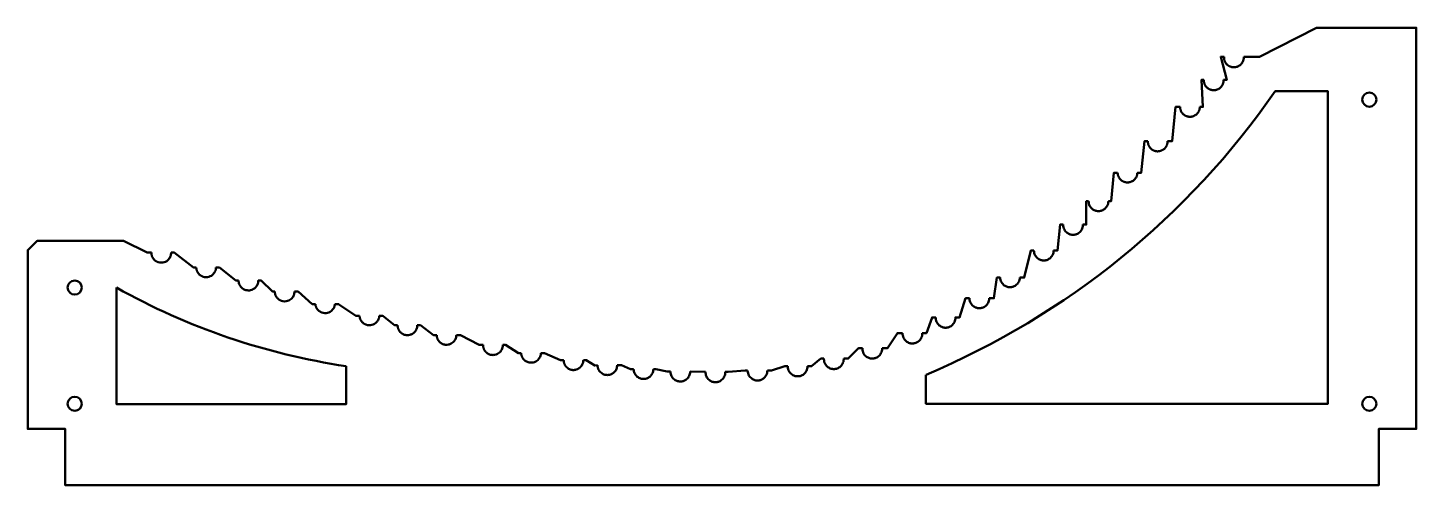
# Model space of a CAD drawing. Header units: millimetres. Extents: x -628 to 852, y -68 to 420.
import ezdxf

# ---------------------------------------------------------------- set-up
doc = ezdxf.new("R2010")
doc.units = ezdxf.units.MM
doc.layers.get('0').update_dxf_attribs({"color": 18, "true_color": 0x000000})

msp = doc.modelspace()

# ---------------------------------------------------------------- linework, layer by layer
at = {"color": 18, "linetype": 'Continuous', "lineweight": 50, "true_color": 0x000000}
msp.add_line((78, 53.6), (94.4, 53.1), dxfattribs=at)
for points in [[(668.1, 389), (684.9, 389), (745.5, 419.9), (852, 419.9), (852, -7.6), (812, -7.6), (812, -67.6), (-588, -67.6), (-588, -7.6), (-628, -7.6), (-628, 183), (-618, 193), (-526, 193), (-500.7, 180.3), (-496.2, 180.3)], [(646.6, 364.3), (650, 364.3), (643.6, 389), (647.1, 389)], [(621.3, 335.5), (624.6, 335.5), (623, 364.3), (625.6, 364.3)], [(329.4, 50.2), (329.4, 19.2), (757.9, 19.2), (757.9, 352.3), (701.6, 352.3)], [(586.9, 298.9), (591.7, 298.9), (595.4, 335.5), (600.3, 335.5)], [(554.7, 265.4), (558.8, 265.4), (562.2, 298.9), (565.9, 298.9)], [(523.8, 235), (526.8, 235), (529.8, 265.4), (533.7, 265.4)], [(496.7, 210.1), (500.2, 210.1), (500.2, 235), (502.8, 235)], [(465.4, 182.6), (469.6, 182.6), (472.4, 210.1), (475.7, 210.1)], [(-475.2, 180.3), (-471.8, 180.3), (-451.2, 164.4), (-448.4, 164.4)], [(429.4, 153.7), (434.2, 153.7), (441.3, 182.6), (444.4, 182.6)], [(-427.4, 164.4), (-423.7, 164.4), (-406.2, 150.5), (-403.3, 150.5)], [(-382.3, 150.5), (-382.3, 150.5), (-379.1, 150.5), (-367, 138.7), (-364.7, 138.7)], [(396.8, 131.6), (401.8, 131.6), (405.1, 153.7), (408.4, 153.7)], [(-533.4, 143), (-533.4, 18.6), (-288.7, 18.6), (-288.7, 59.3)], [(-343.7, 138.7), (-339.8, 138.7), (-324.7, 125.4), (-321.5, 125.4)], [(-300.6, 125.4), (-296.8, 125.4), (-278.2, 112.9), (-274.4, 112.9)], [(360.8, 111.3), (365.3, 111.3), (371.7, 131.6), (375.8, 131.6)], [(-253.4, 112.9), (-249.4, 112.9), (-237, 102.9), (-233.8, 102.9)], [(325.5, 94.5), (329.9, 94.5), (335.9, 111.3), (339.8, 111.3)], [(-212.8, 102.9), (-209.5, 102.9), (-195.7, 92.3), (-192.1, 92.3)], [(-171.1, 92.3), (-166.8, 92.3), (-146.8, 82), (-142.7, 82)], [(282.6, 78.4), (288.3, 78.4), (299, 94.5), (304.5, 94.5)], [(-121.7, 82), (-118.8, 82), (-104.8, 73.2), (-102.1, 73.2)], [(241.7, 67.4), (246.5, 67.4), (257.3, 78.4), (261.6, 78.4)], [(-81.1, 73.2), (-77.2, 73.2), (-60.2, 65.7), (-56.8, 65.7)], [(-35.8, 65.7), (-32.8, 65.7), (-23.6, 59.9), (-20.7, 60.2)], [(0.3, 60.2), (4.8, 60.2), (14.5, 56), (17.8, 56)], [(203.1, 59.2), (207.4, 59.2), (217.4, 67.4), (220.7, 67.4)], [(38.8, 56), (41.4, 56), (53.6, 53.6), (57, 53.6)], [(115.4, 53.1), (118.6, 53.1), (136.5, 54.6), (139.3, 54.6)], [(160.3, 54.6), (164.6, 54.6), (179, 59.2), (182.1, 59.2)]]:
    msp.add_lwpolyline(points, dxfattribs=at)
for centre in [(802, 343.3), (-578, 143), (-578, 19.2), (802, 19.2)]:
    msp.add_circle(centre, 7.5, dxfattribs=at)
at = {"color": 18, "linetype": 'Continuous', "lineweight": 50, "true_color": 0x000000, "extrusion": (0, 0, -1)}
for centre, radius, start, end in [((3.8, 841), 858.2, 214.716, 247.1496), ((182.2, 770), 718.7, 278.5183, 299.2485)]:
    msp.add_arc(centre, radius, start, end, dxfattribs=at)
at = {"color": 18, "linetype": 'Continuous', "lineweight": 50, "true_color": 0x000000}
for points, weights, knots in [([(647.1, 389), (646.6, 381.4), (653.5, 378.6), (663.2, 374.5), (667.3, 384.3)], [0.89946928909, 0.771552002478, 1, 0.707106781186, 1], [4272.652414, 4272.652414, 4272.652414, 4273.877588, 4273.877588, 4275.448385, 4275.448385, 4275.448385]), ([(625.6, 364.3), (625.3, 356.7), (632.4, 354), (642.2, 350.3), (645.9, 360.1)], [0.899381998906, 0.771629985505, 1, 0.707106781186, 1], [4237.025995, 4237.025995, 4237.025995, 4238.250751, 4238.250751, 4239.821547, 4239.821547, 4239.821547]), ([(600.3, 335.5), (600.3, 327.8), (607.6, 325.5), (617.6, 322.3), (620.8, 332.4)], [0.903253081521, 0.76824013708, 1, 0.70710678119, 0.999999999994], [4199.122326, 4199.122326, 4199.122326, 4200.365262, 4200.365262, 4201.936058, 4201.936058, 4201.936058]), ([(565.9, 298.9), (565.8, 290.8), (573.5, 288.6), (583.6, 285.7), (586.5, 295.9)], [0.913259719049, 0.760045159071, 1, 0.707106781187, 1], [4149.399307, 4149.399307, 4149.399307, 4150.686193, 4150.686193, 4152.256989, 4152.256989, 4152.256989]), ([(533.7, 265.4), (533.9, 257.1), (541.9, 255.3), (552.2, 253), (554.5, 263.3)], [0.921088443043, 0.754103506494, 1, 0.707106781186, 1], [4104.860085, 4104.860085, 4104.860085, 4106.178836, 4106.178836, 4107.749632, 4107.749632, 4107.749632])]:
    msp.add_rational_spline(points, weights, degree=2, knots=knots, dxfattribs=at)
for points, weights in [([(667.3, 384.3), (668.3, 386.5), (668.1, 389)], [1, 0.912584217553, 0.877347990862]), ([(645.9, 360.1), (646.7, 362.1), (646.6, 364.3)], [1, 0.922788193243, 0.886285168525]), ([(620.8, 332.4), (621.3, 333.9), (621.3, 335.5)], [1.00000000001, 0.941518055824, 0.906390273333]), ([(586.5, 295.9), (586.9, 297.4), (586.9, 298.9)], [1, 0.943698652163, 0.909042337837]), ([(554.5, 263.3), (554.7, 264.3), (554.7, 265.4)], [1, 0.96033423542, 0.93141213289]), ([(523.7, 233.8), (523.8, 234.4), (523.8, 235)], [0.999999999999, 0.976709401716, 0.957122897167]), ([(475.7, 210.1), (475.7, 210), (475.7, 209.9)], [0.991790949215, 0.995836283988, 1]), ([(496.7, 209.7), (496.7, 209.9), (496.7, 210.1)], [1, 0.991669385044, 0.983812657095]), ([(-496.2, 180.3), (-496.4, 172.6), (-489.1, 170.1)], [0.906132156379, 0.76580384942, 1]), ([(444.4, 182.6), (444.4, 182.5), (444.4, 182.3)], [0.986542923028, 0.993109351095, 1]), ([(465.4, 182.6), (465.4, 182.6), (465.4, 182.6)], [1, 0.999277475036, 0.998558514799]), ([(-448.4, 164.4), (-448.3, 157), (-441.2, 154.6)], [0.89808414833, 0.772798338214, 0.999999999999]), ([(408.4, 153.7), (408.4, 153.7), (408.4, 153.6)], [0.995291346469, 0.997626438254, 1]), ([(-364.7, 138.7), (-364.6, 131.3), (-357.6, 128.9)], [0.896484152804, 0.774262378713, 1]), ([(-321.5, 125.4), (-320.9, 118.7), (-314.6, 116.5)], [0.88032576545, 0.790937709463, 1]), ([(375.8, 131.6), (375.8, 131.4), (375.8, 131.1)], [0.983508021528, 0.991507785511, 1]), ([(-274.4, 112.9), (-274.1, 106), (-267.5, 103.5)], [0.885960612086, 0.784662696679, 1]), ([(339.8, 111.3), (339.8, 110.8), (339.8, 110.3)], [0.966237158324, 0.982014107232, 1]), ([(360.8, 111.2), (360.8, 111.2), (360.8, 111.3)], [1, 0.999231544825, 0.998467121996]), ([(-233.8, 102.9), (-233.9, 95.9), (-227.4, 93.1)], [0.888372611822, 0.782145009495, 1]), ([(-192.1, 92.3), (-192, 86), (-186.4, 83.2)], [0.872046973427, 0.801511844672, 1]), ([(304.5, 94.5), (304.5, 93.9), (304.5, 93.4)], [0.962383389634, 0.979798328558, 1]), ([(-142.7, 82), (-142.9, 75.7), (-137.4, 72.5)], [0.872734030127, 0.800553960162, 1]), ([(261.6, 78.4), (261.6, 78), (261.6, 77.7)], [0.97445529625, 0.986616060619, 1]), ([(282.6, 78.1), (282.6, 78.2), (282.6, 78.4)], [1, 0.995083094681, 0.990331273127]), ([(-102.1, 73.2), (-101.9, 68.1), (-97.9, 65.1)], [0.855971316238, 0.83473592497, 0.999999999998]), ([(-56.8, 65.7), (-56.8, 61.6), (-54, 58.5)], [0.853721698595, 0.858518079527, 1]), ([(-20.7, 60.2), (-20.7, 57.7), (-19.5, 55.4)], [0.874201992831, 0.90854355141, 0.999999999999]), ([(220.7, 67.4), (220.7, 67), (220.7, 66.7)], [0.974278493282, 0.986518731788, 1]), ([(241.7, 66.6), (241.7, 67), (241.7, 67.4)], [1, 0.985521831835, 0.972475020493]), ([(17.8, 56), (17.8, 54.4), (18.3, 52.9)], [0.905720507189, 0.940958752831, 0.999999999999]), ([(57, 53.6), (57, 52.8), (57.1, 52.1)], [0.948927830842, 0.971736567901, 1]), ([(94.4, 53.1), (94.4, 52.6), (94.4, 52.2)], [0.967352466345, 0.982648273519, 1]), ([(139.3, 54.6), (139.3, 54.4), (139.3, 54.3)], [0.98753991811, 0.993631485461, 1.00000000001]), ([(182.1, 59.2), (182.1, 58.8), (182.1, 58.5)], [0.975583048594, 0.987235213071, 0.999999999997])]:
    msp.add_rational_spline(points, weights, degree=2, dxfattribs=at)
for points, knots in [([(502.8, 235), (502.8, 234.2), (502.9, 233.3), (503.3, 231.7), (503.5, 231), (504.2, 229.6), (504.7, 228.9), (505.6, 227.8), (506.1, 227.3), (507.1, 226.5), (507.6, 226.1), (508.6, 225.5), (509.1, 225.3), (510.1, 224.9), (510.6, 224.8), (511.3, 224.7), (511.5, 224.6), (511.9, 224.6), (512.1, 224.5), (512.8, 224.5), (513.2, 224.5), (514.2, 224.5), (514.8, 224.6), (515.8, 224.8), (516.4, 224.9), (517.6, 225.4), (518.2, 225.7), (519.3, 226.4), (519.9, 226.8), (521, 227.9), (521.5, 228.5), (522.4, 229.8), (522.8, 230.6), (523.4, 232.1), (523.6, 233), (523.7, 233.8)], [4066.265154, 4066.265154, 4066.265154, 4066.265154, 4066.327654, 4066.327654, 4066.390154, 4066.390154, 4066.452654, 4066.452654, 4066.515154, 4066.515154, 4066.577654, 4066.577654, 4066.640154, 4066.640154, 4066.702654, 4066.702654, 4066.733904, 4066.733904, 4066.765154, 4066.765154, 4066.827654, 4066.827654, 4066.890154, 4066.890154, 4066.952654, 4066.952654, 4067.015154, 4067.015154, 4067.077654, 4067.077654, 4067.140154, 4067.140154, 4067.202654, 4067.202654, 4067.265154, 4067.265154, 4067.265154, 4067.265154]), ([(475.7, 209.9), (475.7, 209), (475.8, 208.2), (476.2, 206.5), (476.5, 205.7), (477.3, 204.2), (477.8, 203.5), (478.8, 202.4), (479.3, 201.9), (480.4, 201), (481, 200.7), (482.1, 200.1), (482.7, 199.9), (483.7, 199.5), (484.2, 199.4), (485.2, 199.3), (485.7, 199.3), (486.6, 199.3), (487, 199.3), (488, 199.4), (488.5, 199.5), (489.6, 199.8), (490.2, 200), (491.3, 200.5), (491.9, 200.9), (493, 201.7), (493.6, 202.2), (494.6, 203.4), (495.1, 204), (495.8, 205.5), (496.2, 206.3), (496.6, 207.9), (496.7, 208.8), (496.7, 209.7)], [4034.292714, 4034.292714, 4034.292714, 4034.292714, 4034.355214, 4034.355214, 4034.417714, 4034.417714, 4034.480214, 4034.480214, 4034.542714, 4034.542714, 4034.605214, 4034.605214, 4034.667714, 4034.667714, 4034.730214, 4034.730214, 4034.792714, 4034.792714, 4034.855214, 4034.855214, 4034.917714, 4034.917714, 4034.980214, 4034.980214, 4035.042714, 4035.042714, 4035.105214, 4035.105214, 4035.167714, 4035.167714, 4035.230214, 4035.230214, 4035.292714, 4035.292714, 4035.292714, 4035.292714]), ([(-489.1, 170.1), (-488, 169.8), (-486.8, 169.6), (-484.6, 169.6), (-483.6, 169.8), (-481.6, 170.4), (-480.7, 170.8), (-479.2, 171.8), (-478.5, 172.4), (-477.5, 173.6), (-477, 174.2), (-476.3, 175.4), (-476.1, 176), (-475.8, 176.6), (-475.8, 176.8), (-475.7, 177), (-475.6, 177.2), (-475.5, 177.6), (-475.5, 177.9), (-475.3, 178.9), (-475.2, 179.6), (-475.2, 180.3)], [3380.018893, 3380.018893, 3380.018893, 3380.018893, 3380.143893, 3380.143893, 3380.268893, 3380.268893, 3380.393893, 3380.393893, 3380.518893, 3380.518893, 3380.643893, 3380.643893, 3380.768893, 3380.768893, 3380.800143, 3380.800143, 3380.831393, 3380.831393, 3380.893893, 3380.893893, 3381.018893, 3381.018893, 3381.018893, 3381.018893]), ([(444.4, 182.3), (444.5, 181.4), (444.6, 180.5), (445, 178.9), (445.4, 178.1), (446.2, 176.6), (446.6, 176), (447.7, 174.8), (448.2, 174.3), (449.3, 173.5), (449.9, 173.2), (451.1, 172.6), (451.6, 172.4), (452.7, 172.1), (453.2, 172), (454.2, 171.9), (454.7, 171.9), (455.5, 171.9), (456, 171.9), (457, 172.1), (457.5, 172.2), (458.6, 172.5), (459.1, 172.8), (460.2, 173.3), (460.8, 173.7), (461.9, 174.5), (462.5, 175), (463.5, 176.2), (463.9, 176.9), (464.7, 178.4), (465, 179.2), (465.4, 180.8), (465.5, 181.7), (465.4, 182.6)], [3998.093114, 3998.093114, 3998.093114, 3998.093114, 3998.155614, 3998.155614, 3998.218114, 3998.218114, 3998.280614, 3998.280614, 3998.343114, 3998.343114, 3998.405614, 3998.405614, 3998.468114, 3998.468114, 3998.530614, 3998.530614, 3998.593114, 3998.593114, 3998.655614, 3998.655614, 3998.718114, 3998.718114, 3998.780614, 3998.780614, 3998.843114, 3998.843114, 3998.905614, 3998.905614, 3998.968114, 3998.968114, 3999.030614, 3999.030614, 3999.093114, 3999.093114, 3999.093114, 3999.093114]), ([(-441.2, 154.6), (-440.1, 154.3), (-439, 154.1), (-436.9, 154.1), (-435.8, 154.3), (-433.9, 154.8), (-433, 155.2), (-431.5, 156.2), (-430.8, 156.8), (-429.7, 157.9), (-429.3, 158.5), (-428.6, 159.7), (-428.3, 160.2), (-428, 160.9), (-428, 161), (-427.9, 161.3), (-427.9, 161.4), (-427.7, 161.9), (-427.7, 162.1), (-427.5, 163.1), (-427.4, 163.7), (-427.4, 164.4)], [3414.516173, 3414.516173, 3414.516173, 3414.516173, 3414.641173, 3414.641173, 3414.766173, 3414.766173, 3414.891173, 3414.891173, 3415.016173, 3415.016173, 3415.141173, 3415.141173, 3415.266173, 3415.266173, 3415.297423, 3415.297423, 3415.328673, 3415.328673, 3415.391173, 3415.391173, 3415.516173, 3415.516173, 3415.516173, 3415.516173]), ([(-403.3, 150.5), (-403.3, 149.9), (-403.3, 149.3), (-403, 148.1), (-402.9, 147.4), (-402.3, 146.1), (-402, 145.4), (-401.1, 144.1), (-400.6, 143.4), (-399.4, 142.3), (-398.7, 141.8), (-397.2, 140.9), (-396.4, 140.6), (-394.7, 140.1), (-393.8, 140), (-392.1, 140), (-391.3, 140.1), (-389.7, 140.4), (-389, 140.7), (-387.6, 141.3), (-387, 141.7), (-385.9, 142.5), (-385.4, 143), (-384.6, 143.9), (-384.2, 144.3), (-383.7, 145.3), (-383.4, 145.7), (-383.1, 146.4), (-383, 146.6), (-382.9, 147), (-382.8, 147.2), (-382.6, 147.9), (-382.5, 148.3), (-382.3, 149.3), (-382.3, 149.9), (-382.3, 150.5)], [3444.467877, 3444.467877, 3444.467877, 3444.467877, 3444.530377, 3444.530377, 3444.592877, 3444.592877, 3444.655377, 3444.655377, 3444.717877, 3444.717877, 3444.780377, 3444.780377, 3444.842877, 3444.842877, 3444.905377, 3444.905377, 3444.967877, 3444.967877, 3445.030377, 3445.030377, 3445.092877, 3445.092877, 3445.155377, 3445.155377, 3445.217877, 3445.217877, 3445.280377, 3445.280377, 3445.311627, 3445.311627, 3445.342877, 3445.342877, 3445.405377, 3445.405377, 3445.467877, 3445.467877, 3445.467877, 3445.467877]), ([(408.4, 153.6), (408.5, 152.8), (408.6, 151.9), (409.1, 150.3), (409.4, 149.5), (410.2, 148.1), (410.7, 147.4), (411.7, 146.3), (412.3, 145.8), (413.4, 145), (414, 144.7), (415.1, 144.1), (415.7, 143.9), (416.7, 143.6), (417.2, 143.5), (418.2, 143.4), (418.7, 143.4), (419.2, 143.4), (419.3, 143.4), (419.6, 143.4), (419.7, 143.5), (420, 143.5), (420.3, 143.5), (421, 143.6), (421.5, 143.7), (422.5, 144), (423, 144.2), (424.1, 144.8), (424.7, 145.1), (425.8, 145.9), (426.3, 146.4), (427.3, 147.6), (427.8, 148.2), (428.5, 149.6), (428.8, 150.4), (429.3, 152), (429.4, 152.9), (429.4, 153.7)], [3959.374129, 3959.374129, 3959.374129, 3959.374129, 3959.436629, 3959.436629, 3959.499129, 3959.499129, 3959.561629, 3959.561629, 3959.624129, 3959.624129, 3959.686629, 3959.686629, 3959.749129, 3959.749129, 3959.811629, 3959.811629, 3959.874129, 3959.874129, 3959.889754, 3959.889754, 3959.905379, 3959.905379, 3959.936629, 3959.936629, 3959.999129, 3959.999129, 3960.061629, 3960.061629, 3960.124129, 3960.124129, 3960.186629, 3960.186629, 3960.249129, 3960.249129, 3960.311629, 3960.311629, 3960.374129, 3960.374129, 3960.374129, 3960.374129]), ([(-357.6, 128.9), (-356.6, 128.6), (-355.4, 128.4), (-353.3, 128.3), (-352.2, 128.5), (-350.3, 129.1), (-349.4, 129.5), (-347.8, 130.5), (-347.2, 131), (-346.1, 132.1), (-345.6, 132.7), (-344.9, 133.9), (-344.6, 134.5), (-344.3, 135.3), (-344.2, 135.5), (-344.1, 136.1), (-344, 136.4), (-343.8, 137.3), (-343.7, 138), (-343.7, 138.7)], [3468.988555, 3468.988555, 3468.988555, 3468.988555, 3469.113555, 3469.113555, 3469.238555, 3469.238555, 3469.363555, 3469.363555, 3469.488555, 3469.488555, 3469.613555, 3469.613555, 3469.738555, 3469.738555, 3469.801055, 3469.801055, 3469.863555, 3469.863555, 3469.988555, 3469.988555, 3469.988555, 3469.988555]), ([(-314.6, 116.5), (-313.6, 116.1), (-312.5, 115.9), (-310.4, 115.8), (-309.4, 115.9), (-307.5, 116.4), (-306.6, 116.8), (-305.1, 117.6), (-304.4, 118.2), (-303.3, 119.2), (-302.8, 119.8), (-302, 120.9), (-301.7, 121.4), (-301.4, 122.2), (-301.3, 122.5), (-301.1, 123), (-301, 123.3), (-300.8, 124.1), (-300.6, 124.7), (-300.6, 125.4)], [3498.315534, 3498.315534, 3498.315534, 3498.315534, 3498.440534, 3498.440534, 3498.565534, 3498.565534, 3498.690534, 3498.690534, 3498.815534, 3498.815534, 3498.940534, 3498.940534, 3499.065534, 3499.065534, 3499.128034, 3499.128034, 3499.190534, 3499.190534, 3499.315534, 3499.315534, 3499.315534, 3499.315534]), ([(375.8, 131.1), (375.8, 130.3), (376, 129.4), (376.4, 127.8), (376.8, 127), (377.6, 125.6), (378.1, 124.9), (379.1, 123.8), (379.7, 123.3), (380.8, 122.5), (381.4, 122.2), (382.6, 121.7), (383.1, 121.5), (384.2, 121.2), (384.7, 121.2), (385.7, 121.1), (386.2, 121), (386.7, 121.1), (386.8, 121.1), (387, 121.1), (387.2, 121.1), (387.5, 121.1), (387.7, 121.2), (388.4, 121.3), (388.9, 121.4), (390, 121.7), (390.5, 121.9), (391.6, 122.5), (392.2, 122.8), (393.2, 123.7), (393.8, 124.2), (394.7, 125.3), (395.2, 126), (395.9, 127.4), (396.2, 128.2), (396.7, 129.8), (396.8, 130.7), (396.8, 131.6)], [3927.605243, 3927.605243, 3927.605243, 3927.605243, 3927.667743, 3927.667743, 3927.730243, 3927.730243, 3927.792743, 3927.792743, 3927.855243, 3927.855243, 3927.917743, 3927.917743, 3927.980243, 3927.980243, 3928.042743, 3928.042743, 3928.105243, 3928.105243, 3928.120868, 3928.120868, 3928.136493, 3928.136493, 3928.167743, 3928.167743, 3928.230243, 3928.230243, 3928.292743, 3928.292743, 3928.355243, 3928.355243, 3928.417743, 3928.417743, 3928.480243, 3928.480243, 3928.542743, 3928.542743, 3928.605243, 3928.605243, 3928.605243, 3928.605243]), ([(-267.5, 103.5), (-266.5, 103.2), (-265.4, 102.9), (-263.2, 102.9), (-262.1, 103), (-260.2, 103.5), (-259.3, 103.9), (-257.7, 104.8), (-257.1, 105.3), (-255.9, 106.5), (-255.5, 107), (-254.7, 108.2), (-254.4, 108.7), (-254.2, 109.4), (-254.1, 109.5), (-254, 109.8), (-254, 109.9), (-253.8, 110.3), (-253.7, 110.6), (-253.5, 111.5), (-253.4, 112.2), (-253.4, 112.9)], [3530.484876, 3530.484876, 3530.484876, 3530.484876, 3530.609876, 3530.609876, 3530.734876, 3530.734876, 3530.859876, 3530.859876, 3530.984876, 3530.984876, 3531.109876, 3531.109876, 3531.234876, 3531.234876, 3531.266126, 3531.266126, 3531.297376, 3531.297376, 3531.359876, 3531.359876, 3531.484876, 3531.484876, 3531.484876, 3531.484876]), ([(339.8, 110.3), (339.9, 109.4), (340, 108.6), (340.5, 106.9), (340.9, 106.1), (341.7, 104.7), (342.2, 104.1), (343.3, 103), (343.8, 102.5), (345, 101.7), (345.6, 101.4), (346.7, 100.9), (347.3, 100.7), (348.4, 100.4), (348.9, 100.3), (349.9, 100.2), (350.3, 100.2), (351.2, 100.3), (351.7, 100.3), (352.7, 100.5), (353.2, 100.6), (354.2, 101), (354.8, 101.2), (355.9, 101.8), (356.4, 102.2), (357.5, 103.1), (358.1, 103.6), (359, 104.8), (359.4, 105.5), (360.2, 107), (360.4, 107.8), (360.8, 109.5), (360.9, 110.3), (360.8, 111.2)], [3896.680007, 3896.680007, 3896.680007, 3896.680007, 3896.742507, 3896.742507, 3896.805007, 3896.805007, 3896.867507, 3896.867507, 3896.930007, 3896.930007, 3896.992507, 3896.992507, 3897.055007, 3897.055007, 3897.117507, 3897.117507, 3897.180007, 3897.180007, 3897.242507, 3897.242507, 3897.305007, 3897.305007, 3897.367507, 3897.367507, 3897.430007, 3897.430007, 3897.492507, 3897.492507, 3897.555007, 3897.555007, 3897.617507, 3897.617507, 3897.680007, 3897.680007, 3897.680007, 3897.680007]), ([(-227.4, 93.1), (-226.8, 92.9), (-226.3, 92.7), (-225.1, 92.4), (-224.5, 92.3), (-222.8, 92.2), (-221.7, 92.3), (-219.7, 92.9), (-218.7, 93.3), (-217.1, 94.2), (-216.4, 94.8), (-215.3, 95.9), (-214.8, 96.5), (-214.3, 97.4), (-214.1, 97.7), (-213.9, 98.1), (-213.8, 98.2), (-213.7, 98.5), (-213.6, 98.6), (-213.3, 99.3), (-213.1, 99.9), (-212.8, 101.3), (-212.8, 102.1), (-212.8, 102.9)], [3555.750554, 3555.750554, 3555.750554, 3555.750554, 3555.813054, 3555.813054, 3555.875554, 3555.875554, 3556.000554, 3556.000554, 3556.125554, 3556.125554, 3556.250554, 3556.250554, 3556.375554, 3556.375554, 3556.438054, 3556.438054, 3556.469304, 3556.469304, 3556.500554, 3556.500554, 3556.625554, 3556.625554, 3556.750554, 3556.750554, 3556.750554, 3556.750554]), ([(-186.4, 83.2), (-185.8, 82.9), (-185.3, 82.7), (-184.1, 82.3), (-183.6, 82.2), (-181.8, 82), (-180.7, 82), (-178.6, 82.4), (-177.6, 82.8), (-175.9, 83.7), (-175.2, 84.2), (-174, 85.3), (-173.5, 85.8), (-172.9, 86.7), (-172.7, 87), (-172.5, 87.4), (-172.4, 87.5), (-172.3, 87.8), (-172.2, 87.9), (-171.9, 88.6), (-171.6, 89.2), (-171.3, 90.7), (-171.1, 91.4), (-171.1, 92.3)], [3582.074904, 3582.074904, 3582.074904, 3582.074904, 3582.137404, 3582.137404, 3582.199904, 3582.199904, 3582.324904, 3582.324904, 3582.449904, 3582.449904, 3582.574904, 3582.574904, 3582.699904, 3582.699904, 3582.762404, 3582.762404, 3582.793654, 3582.793654, 3582.824904, 3582.824904, 3582.949904, 3582.949904, 3583.074904, 3583.074904, 3583.074904, 3583.074904]), ([(304.5, 93.4), (304.6, 92.5), (304.7, 91.7), (305.2, 90), (305.6, 89.2), (306.4, 87.8), (306.9, 87.2), (308, 86.1), (308.5, 85.6), (309.7, 84.8), (310.3, 84.5), (311.5, 84), (312, 83.8), (313.1, 83.5), (313.6, 83.5), (314.6, 83.4), (315.1, 83.4), (316, 83.4), (316.4, 83.5), (317.4, 83.7), (317.9, 83.8), (319, 84.2), (319.5, 84.4), (320.6, 85), (321.2, 85.4), (322.2, 86.3), (322.8, 86.8), (323.7, 88), (324.1, 88.7), (324.8, 90.2), (325.1, 91), (325.5, 92.7), (325.5, 93.6), (325.5, 94.5)], [3869.388025, 3869.388025, 3869.388025, 3869.388025, 3869.450525, 3869.450525, 3869.513025, 3869.513025, 3869.575525, 3869.575525, 3869.638025, 3869.638025, 3869.700525, 3869.700525, 3869.763025, 3869.763025, 3869.825525, 3869.825525, 3869.888025, 3869.888025, 3869.950525, 3869.950525, 3870.013025, 3870.013025, 3870.075525, 3870.075525, 3870.138025, 3870.138025, 3870.200525, 3870.200525, 3870.263025, 3870.263025, 3870.325525, 3870.325525, 3870.388025, 3870.388025, 3870.388025, 3870.388025]), ([(-137.4, 72.5), (-136.9, 72.2), (-136.3, 71.9), (-135.1, 71.5), (-134.5, 71.4), (-133.3, 71.2), (-132.7, 71.1), (-131.5, 71.1), (-130.9, 71.2), (-129.3, 71.5), (-128.3, 71.8), (-126.5, 72.7), (-125.8, 73.2), (-124.5, 74.3), (-124, 74.9), (-123.4, 75.8), (-123.3, 76), (-123, 76.5), (-122.9, 76.6), (-122.8, 76.9), (-122.7, 77), (-122.3, 77.8), (-122.1, 78.5), (-121.7, 80.1), (-121.6, 81), (-121.7, 82)], [3615.086664, 3615.086664, 3615.086664, 3615.086664, 3615.149164, 3615.149164, 3615.211664, 3615.211664, 3615.274164, 3615.274164, 3615.336664, 3615.336664, 3615.461664, 3615.461664, 3615.586664, 3615.586664, 3615.711664, 3615.711664, 3615.774164, 3615.774164, 3615.805414, 3615.805414, 3615.836664, 3615.836664, 3615.961664, 3615.961664, 3616.086664, 3616.086664, 3616.086664, 3616.086664]), ([(261.6, 77.7), (261.6, 76.8), (261.8, 75.9), (262.2, 74.3), (262.5, 73.5), (263.4, 72), (263.8, 71.4), (264.9, 70.2), (265.4, 69.8), (266.6, 68.9), (267.1, 68.6), (268.3, 68.1), (268.8, 67.9), (269.9, 67.6), (270.4, 67.5), (271.4, 67.4), (271.9, 67.4), (272.8, 67.4), (273.2, 67.4), (274.2, 67.6), (274.7, 67.7), (275.8, 68), (276.3, 68.2), (277.5, 68.8), (278, 69.2), (279.1, 70), (279.7, 70.6), (280.7, 71.7), (281.1, 72.4), (281.8, 73.9), (282.1, 74.7), (282.5, 76.4), (282.6, 77.2), (282.6, 78.1)], [3837.73721, 3837.73721, 3837.73721, 3837.73721, 3837.79971, 3837.79971, 3837.86221, 3837.86221, 3837.92471, 3837.92471, 3837.98721, 3837.98721, 3838.04971, 3838.04971, 3838.11221, 3838.11221, 3838.17471, 3838.17471, 3838.23721, 3838.23721, 3838.29971, 3838.29971, 3838.36221, 3838.36221, 3838.42471, 3838.42471, 3838.48721, 3838.48721, 3838.54971, 3838.54971, 3838.61221, 3838.61221, 3838.67471, 3838.67471, 3838.73721, 3838.73721, 3838.73721, 3838.73721]), ([(-97.9, 65.1), (-97.4, 64.7), (-96.8, 64.4), (-95.7, 63.8), (-95.1, 63.6), (-93.9, 63.2), (-93.3, 63.1), (-92.1, 63), (-91.5, 63), (-89.8, 63.1), (-88.7, 63.3), (-86.9, 64), (-86.1, 64.5), (-84.7, 65.5), (-84.2, 66), (-83.6, 66.7), (-83.5, 66.8), (-83.3, 67.1), (-83.2, 67.2), (-82.9, 67.6), (-82.7, 67.9), (-82.1, 68.8), (-81.8, 69.5), (-81.3, 71.2), (-81.1, 72.1), (-81.1, 73.2)], [3639.126269, 3639.126269, 3639.126269, 3639.126269, 3639.188769, 3639.188769, 3639.251269, 3639.251269, 3639.313769, 3639.313769, 3639.376269, 3639.376269, 3639.501269, 3639.501269, 3639.626269, 3639.626269, 3639.751269, 3639.751269, 3639.782519, 3639.782519, 3639.813769, 3639.813769, 3639.876269, 3639.876269, 3640.001269, 3640.001269, 3640.126269, 3640.126269, 3640.126269, 3640.126269]), ([(-54, 58.5), (-53.5, 58), (-53, 57.5), (-51.8, 56.7), (-51.2, 56.4), (-50, 55.8), (-49.4, 55.6), (-48.1, 55.3), (-47.5, 55.2), (-46.3, 55.1), (-45.7, 55.2), (-44.6, 55.3), (-44, 55.4), (-42.5, 55.8), (-41.7, 56.2), (-40.6, 56.9), (-40.2, 57.1), (-39.8, 57.4), (-39.6, 57.6), (-39.4, 57.8), (-39.2, 57.9), (-38.6, 58.5), (-38.1, 59.1), (-37.1, 60.5), (-36.7, 61.4), (-36.2, 62.9), (-36, 63.4), (-35.9, 64.5), (-35.8, 65.1), (-35.8, 65.7)], [3666.699401, 3666.699401, 3666.699401, 3666.699401, 3666.761901, 3666.761901, 3666.824401, 3666.824401, 3666.886901, 3666.886901, 3666.949401, 3666.949401, 3667.011901, 3667.011901, 3667.074401, 3667.074401, 3667.199401, 3667.199401, 3667.261901, 3667.261901, 3667.293151, 3667.293151, 3667.324401, 3667.324401, 3667.449401, 3667.449401, 3667.574401, 3667.574401, 3667.636901, 3667.636901, 3667.699401, 3667.699401, 3667.699401, 3667.699401]), ([(-19.5, 55.4), (-19.1, 54.7), (-18.7, 54.1), (-17.7, 53), (-17.2, 52.4), (-16, 51.6), (-15.4, 51.2), (-14.2, 50.6), (-13.5, 50.4), (-12.3, 50), (-11.7, 49.9), (-10.5, 49.8), (-9.9, 49.8), (-8.3, 50), (-7.4, 50.2), (-6.2, 50.6), (-5.8, 50.8), (-5.3, 51.1), (-5.1, 51.2), (-4.8, 51.4), (-4.6, 51.5), (-3.7, 52), (-3, 52.6), (-2, 53.8), (-1.7, 54.2), (-1, 55.2), (-0.8, 55.7), (-0.3, 56.9), (-0.1, 57.5), (0.2, 58.8), (0.3, 59.5), (0.3, 60.2)], [3684.98239, 3684.98239, 3684.98239, 3684.98239, 3685.04489, 3685.04489, 3685.10739, 3685.10739, 3685.16989, 3685.16989, 3685.23239, 3685.23239, 3685.29489, 3685.29489, 3685.35739, 3685.35739, 3685.48239, 3685.48239, 3685.54489, 3685.54489, 3685.57614, 3685.57614, 3685.60739, 3685.60739, 3685.73239, 3685.73239, 3685.79489, 3685.79489, 3685.85739, 3685.85739, 3685.91989, 3685.91989, 3685.98239, 3685.98239, 3685.98239, 3685.98239]), ([(220.7, 66.7), (220.7, 65.8), (220.8, 64.9), (221.2, 63.3), (221.5, 62.5), (222.3, 61), (222.8, 60.3), (223.8, 59.2), (224.3, 58.7), (225.4, 57.8), (226, 57.5), (227.1, 56.9), (227.7, 56.7), (228.8, 56.4), (229.3, 56.3), (230.3, 56.2), (230.7, 56.1), (231.6, 56.1), (232.1, 56.2), (233, 56.3), (233.6, 56.4), (234.6, 56.7), (235.2, 56.9), (236.3, 57.5), (236.9, 57.8), (238, 58.6), (238.6, 59.1), (239.6, 60.3), (240.1, 61), (240.8, 62.4), (241.1, 63.2), (241.6, 64.9), (241.7, 65.8), (241.7, 66.6)], [3812.036077, 3812.036077, 3812.036077, 3812.036077, 3812.098577, 3812.098577, 3812.161077, 3812.161077, 3812.223577, 3812.223577, 3812.286077, 3812.286077, 3812.348577, 3812.348577, 3812.411077, 3812.411077, 3812.473577, 3812.473577, 3812.536077, 3812.536077, 3812.598577, 3812.598577, 3812.661077, 3812.661077, 3812.723577, 3812.723577, 3812.786077, 3812.786077, 3812.848577, 3812.848577, 3812.911077, 3812.911077, 3812.973577, 3812.973577, 3813.036077, 3813.036077, 3813.036077, 3813.036077]), ([(18.3, 52.9), (18.6, 52.1), (18.9, 51.4), (19.8, 50), (20.2, 49.4), (21.3, 48.3), (21.9, 47.8), (23.1, 47), (23.7, 46.7), (24.9, 46.2), (25.5, 46), (26.7, 45.8), (27.3, 45.7), (28.3, 45.6), (28.9, 45.7), (29.8, 45.8), (30.3, 45.8), (30.9, 46), (31.1, 46), (31.5, 46.2), (31.7, 46.2), (32.3, 46.4), (32.7, 46.6), (33.5, 47), (33.9, 47.3), (34.8, 47.9), (35.2, 48.2), (36, 49), (36.4, 49.5), (37.2, 50.5), (37.5, 51.1), (38.1, 52.3), (38.3, 53), (38.7, 54.4), (38.8, 55.2), (38.8, 56)], [3704.70914, 3704.70914, 3704.70914, 3704.70914, 3704.77164, 3704.77164, 3704.83414, 3704.83414, 3704.89664, 3704.89664, 3704.95914, 3704.95914, 3705.02164, 3705.02164, 3705.08414, 3705.08414, 3705.14664, 3705.14664, 3705.20914, 3705.20914, 3705.24039, 3705.24039, 3705.27164, 3705.27164, 3705.33414, 3705.33414, 3705.39664, 3705.39664, 3705.45914, 3705.45914, 3705.52164, 3705.52164, 3705.58414, 3705.58414, 3705.64664, 3705.64664, 3705.70914, 3705.70914, 3705.70914, 3705.70914]), ([(57.1, 52.1), (57.2, 51.3), (57.4, 50.4), (58, 48.9), (58.4, 48.1), (59.3, 46.8), (59.8, 46.2), (60.9, 45.2), (61.5, 44.7), (62.7, 44), (63.3, 43.8), (64.4, 43.3), (65, 43.2), (66.1, 43), (66.6, 42.9), (67.6, 42.9), (68.1, 42.9), (68.7, 42.9), (68.9, 43), (69.4, 43), (69.6, 43.1), (70.3, 43.2), (70.8, 43.4), (71.7, 43.8), (72.2, 44), (73.3, 44.6), (73.8, 45), (74.8, 45.8), (75.3, 46.3), (76.2, 47.4), (76.6, 48.1), (77.3, 49.5), (77.6, 50.3), (77.9, 51.9), (78, 52.7), (78, 53.6)], [3724.286314, 3724.286314, 3724.286314, 3724.286314, 3724.348814, 3724.348814, 3724.411314, 3724.411314, 3724.473814, 3724.473814, 3724.536314, 3724.536314, 3724.598814, 3724.598814, 3724.661314, 3724.661314, 3724.723814, 3724.723814, 3724.786314, 3724.786314, 3724.817564, 3724.817564, 3724.848814, 3724.848814, 3724.911314, 3724.911314, 3724.973814, 3724.973814, 3725.036314, 3725.036314, 3725.098814, 3725.098814, 3725.161314, 3725.161314, 3725.223814, 3725.223814, 3725.286314, 3725.286314, 3725.286314, 3725.286314]), ([(94.4, 52.2), (94.5, 51.3), (94.6, 50.4), (95.1, 48.8), (95.5, 48), (96.3, 46.6), (96.8, 46), (97.9, 44.9), (98.4, 44.4), (99.6, 43.6), (100.2, 43.3), (101.3, 42.8), (101.9, 42.6), (103, 42.3), (103.5, 42.2), (104.5, 42.2), (105, 42.2), (105.6, 42.2), (105.9, 42.2), (106.3, 42.3), (106.5, 42.3), (107.3, 42.4), (107.8, 42.5), (108.8, 42.9), (109.4, 43.1), (110.5, 43.7), (111, 44.1), (112.1, 45), (112.6, 45.5), (113.6, 46.7), (114, 47.4), (114.7, 48.8), (115, 49.6), (115.4, 51.3), (115.5, 52.2), (115.4, 53.1)], [3741.832564, 3741.832564, 3741.832564, 3741.832564, 3741.895064, 3741.895064, 3741.957564, 3741.957564, 3742.020064, 3742.020064, 3742.082564, 3742.082564, 3742.145064, 3742.145064, 3742.207564, 3742.207564, 3742.270064, 3742.270064, 3742.332564, 3742.332564, 3742.363814, 3742.363814, 3742.395064, 3742.395064, 3742.457564, 3742.457564, 3742.520064, 3742.520064, 3742.582564, 3742.582564, 3742.645064, 3742.645064, 3742.707564, 3742.707564, 3742.770064, 3742.770064, 3742.832564, 3742.832564, 3742.832564, 3742.832564]), ([(139.3, 54.3), (139.4, 53.4), (139.5, 52.5), (140, 50.9), (140.3, 50.1), (141.1, 48.7), (141.6, 48), (142.6, 46.9), (143.2, 46.4), (144.3, 45.6), (144.9, 45.3), (146, 44.7), (146.6, 44.5), (147.6, 44.2), (148.2, 44.1), (149.2, 44), (149.6, 44), (150.3, 44), (150.5, 44), (151, 44.1), (151.2, 44.1), (151.9, 44.2), (152.4, 44.3), (153.5, 44.7), (154, 44.9), (155.1, 45.4), (155.7, 45.8), (156.8, 46.6), (157.3, 47.1), (158.3, 48.3), (158.7, 48.9), (159.5, 50.4), (159.8, 51.2), (160.2, 52.8), (160.3, 53.7), (160.3, 54.6)], [3766.829776, 3766.829776, 3766.829776, 3766.829776, 3766.892276, 3766.892276, 3766.954776, 3766.954776, 3767.017276, 3767.017276, 3767.079776, 3767.079776, 3767.142276, 3767.142276, 3767.204776, 3767.204776, 3767.267276, 3767.267276, 3767.329776, 3767.329776, 3767.361026, 3767.361026, 3767.392276, 3767.392276, 3767.454776, 3767.454776, 3767.517276, 3767.517276, 3767.579776, 3767.579776, 3767.642276, 3767.642276, 3767.704776, 3767.704776, 3767.767276, 3767.767276, 3767.829776, 3767.829776, 3767.829776, 3767.829776]), ([(182.1, 58.5), (182.2, 57.6), (182.3, 56.8), (182.8, 55.1), (183.2, 54.4), (184, 52.9), (184.5, 52.3), (185.5, 51.2), (186.1, 50.7), (187.2, 49.9), (187.8, 49.6), (189, 49.1), (189.5, 48.9), (190.6, 48.6), (191.1, 48.6), (192.1, 48.5), (192.6, 48.5), (193.3, 48.5), (193.5, 48.5), (193.9, 48.5), (194.2, 48.6), (194.9, 48.7), (195.4, 48.8), (196.4, 49.2), (197, 49.4), (198.1, 50), (198.6, 50.3), (199.7, 51.2), (200.2, 51.7), (201.2, 52.9), (201.6, 53.5), (202.4, 55), (202.7, 55.8), (203.1, 57.4), (203.1, 58.3), (203.1, 59.2)], [3790.422285, 3790.422285, 3790.422285, 3790.422285, 3790.484785, 3790.484785, 3790.547285, 3790.547285, 3790.609785, 3790.609785, 3790.672285, 3790.672285, 3790.734785, 3790.734785, 3790.797285, 3790.797285, 3790.859785, 3790.859785, 3790.922285, 3790.922285, 3790.953535, 3790.953535, 3790.984785, 3790.984785, 3791.047285, 3791.047285, 3791.109785, 3791.109785, 3791.172285, 3791.172285, 3791.234785, 3791.234785, 3791.297285, 3791.297285, 3791.359785, 3791.359785, 3791.422285, 3791.422285, 3791.422285, 3791.422285])]:
    msp.add_open_spline(points, degree=3, knots=knots, dxfattribs=at)
msp.add_open_spline([(-382.3, 150.5), (-382.3, 150.5), (-382.3, 150.5), (-382.3, 150.5)], degree=3, dxfattribs=at)

doc.saveas('drawing.dxf')
